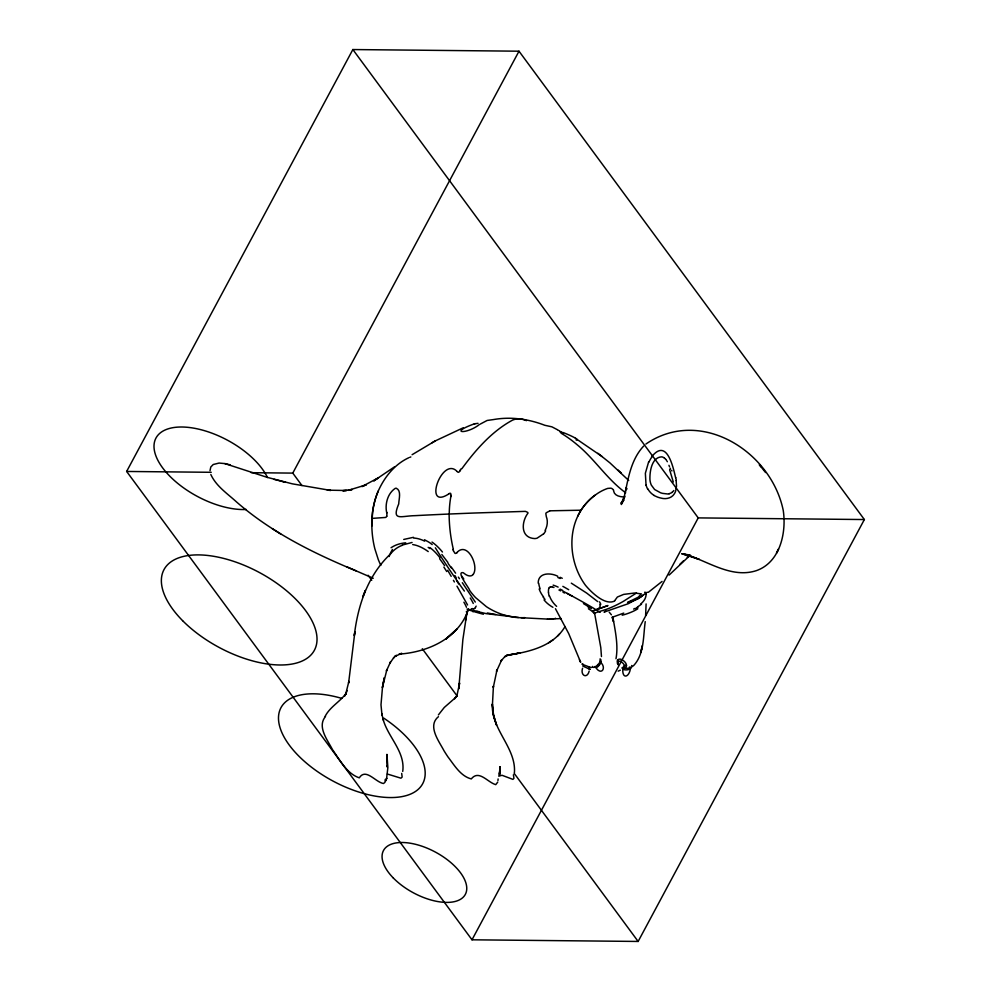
<?xml version="1.0" encoding="UTF-8"?>
<svg xmlns="http://www.w3.org/2000/svg" width="991" height="991" viewBox="0 0 991 991"><rect width="100%" height="100%" fill="white"/><g stroke="black" fill="none" stroke-linecap="round" stroke-linejoin="round"><path stroke-width="1.49" d="M601.463 656.525L600.794 647.618L594.439 612.289M615.993 658.742C618.607 644.893 614.903 629.607 612.859 616.848M499.935 768.669L499.96 766.761L499.365 775.358L499.712 771.531L499.34 773.884M499.873 774.157L499.96 766.761M385.226 779.471L384.991 782.295L383.505 783.509C375.478 782.271 365.815 767.604 359.287 777.836C346.664 773.562 339.764 759.899 332.419 749.518C327.55 739.967 316.872 726.737 325.494 716.518M538.2 583.204C538.026 572.352 550.748 572.55 557.797 576.279M646.095 603.928L645.612 615.646M408.862 457.706C394.752 464.16 384.446 477.105 378.252 491.04A68.082 52.969 87.6 0 0 372.009 518.404L371.811 524.598M514.428 772.695C516.237 747.623 490.879 729.426 492.366 703.994L493.382 714.35L496.553 725.164L493.605 715.675L492.416 705.258L493.431 686.02L493.295 687.432L497.011 669.829L496.479 671.328L501.731 659.845L500.864 661.059L505.162 656.315L504.63 656.76L508.024 655.039L506.389 655.596L520.027 652.908L507.082 655.212C528.352 652.189 553.3 646.615 565.056 626.547M614.779 600.546L617.368 597.028L623.698 594.389L634.537 593.027L641.388 593.882L638.179 597.239L627.563 602.429L629.496 602.268L638.464 598.614L647.234 592.172M450.992 495.5L450.707 493.53A1.821 1.102 -68.4 0 0 450.36 493.283L449.196 493.568M645.24 621.642C643.109 636.42 644.423 654.543 633.224 666.002M590.041 669.321L583.377 666.336L583.389 665.543A1.747 1.387 -65.3 0 0 583.216 664.986L581.94 664.007L583.204 664.255M387.184 765.659L387.072 766.96L386.936 754.349L387.865 767.567L386.564 778.666M402.73 771.432C405.48 751.686 387.778 737.069 383.022 719.045M497.953 780.561L498.114 778.951M629.496 668.999L629.657 668.244A1.685 1.065 71.3 0 1 629.88 667.897L630.375 667.6A5.451 1.796 1 0 0 631.651 665.506M467.12 611.41L462.871 639.567L458.771 688.869L459.601 682.96L456.938 695.67M468.483 609.044C459.006 638.402 427.765 652.214 399.088 654.122L401.714 653.342L394.79 656.463L396.437 655.336L393.464 657.888L393.972 657.405L389.785 663.239L390.516 661.951L386.403 670.932L386.924 669.52L382.377 687.63L384.285 677.757L382.514 687.011L380.99 704.799L381.981 715.093L381.733 713.817L383.467 720.395M465.485 620.564L466.811 613.132M450.855 496.516L450.818 496.702A79.553 61.888 87.6 0 0 449.257 514.032L446.557 514.143A444.649 11.372 -0.6 0 0 414.907 515.667C400.959 515.877 391.383 521.613 398.716 503.936C398.84 499.191 401.714 490.533 396.177 488.191A14.382 5.029 -65.9 0 0 395.037 488.513C387.654 493.53 384.904 503.924 386.626 512.397M625.098 493.27C628.381 476.782 631.663 458.759 643.654 446.074M623.141 501.595L626.287 487.498M476.151 606.12L475.346 607.557M548.754 588.543L548.729 588.666A13.911 10.74 29.1 0 0 548.556 589.633L548.519 589.893A24.825 19.87 -1.8 0 0 548.457 592.717M617.802 662.347A3.976 2.639 42.9 0 1 621.208 661.542L622.001 659.634L620.23 659.151A5.673 3.357 38.7 0 0 618.025 659.709M614.717 600.942C605.315 605.959 591.441 592.432 585.495 585.309C568.14 561.847 566.27 525.626 586.399 503.131A71.166 55.36 87.6 0 1 594.934 495.252M497.742 782.097L495.748 784.637C487.584 782.37 478.95 769.35 471.282 778.914C460.629 776.188 454.361 765.238 448.006 756.975A199.761 99.596 28.2 0 1 443.993 750.732C438.963 741.107 427.121 725.945 438.443 716.679M624.318 496.305L621.159 503.911L623.797 500.145L621.134 502.784L622.782 501.285M389.438 554.985C367.537 576.192 357.763 605.996 354.295 635.553L354.902 631.725L348.597 683.072L348.882 681.387L345.661 694.344L347.147 690.541M594.414 612.797L594.092 613.54M385.97 780.351L386.725 778.121L385.784 780.883M621.431 504.543L624.677 496.045M362.879 596.656L365.369 590.5L363.4 595.356M687.271 554.948L689.389 554.972L681.672 553.709L699.299 559.42L688.522 555.356C710.126 562.727 732.485 578.261 756.183 570.705C779.991 562.554 786.619 532.824 783.249 510.476C771.246 451.289 700.377 406.607 645.897 444.042M386.713 516.348L385.871 517.352A7.544 3.035 -87.7 0 1 385.4 517.463L371.984 518.404M630.313 669.396C628.715 677.621 622.212 679.058 622.769 669.061M648.61 461.967L645.364 473.252L646.045 485.194M468.26 609.911L467.826 610.629M778.443 549.237L776.535 553.015L778.48 549.138M126.637 471.456L352.858 49.55L518.999 51.198L864.363 519.544L638.142 941.45L472.001 939.802L126.637 471.456L211.244 472.298M251.243 472.695L292.779 473.103L518.999 51.198M588.505 668.591L588.964 667.835A1.709 0.991 -71.1 0 1 589.397 667.426L591.825 667.401M472.001 939.802L698.221 517.897L864.363 519.544M345.066 695.149L344.558 696.054L346.032 693.403C340.037 701.826 329.966 706.831 325.11 716.382M457.371 552.061C467.752 541.656 479.136 566.109 473.264 574.322M589.199 671.031C587.217 679.207 580.131 675.552 582.572 668.244M617.554 660.303L617.938 661.084A1.672 1.35 28 0 1 617.988 661.579L617.752 662.31A4.323 2.936 33.7 0 0 617.467 663.648L617.839 662.954A1.648 1.152 -9.8 0 0 617.789 662.508L617.356 661.914A5.451 3.246 35.4 0 1 617.554 660.303L618.012 659.709M392.461 549.46L391.272 551.578A104.489 53.328 36.8 0 0 389.091 556.558M461.806 468.768C475.593 449.976 491.92 431.196 512.743 420.023C517.141 418.202 522.207 418.574 526.444 420.655M438.394 714.907L444.278 707.463L455.166 697.937M651.582 456.863C666.832 437.638 673.013 466.749 675.577 477.563M456.975 552.693L455.451 553.474A2.217 1.325 70.6 0 1 454.696 553.003L453.519 550.761M456.43 696.363L454.51 698.791L457.074 695.571M460.542 470.589L458.883 472.112A1.672 0.867 -44.6 0 1 458.288 472.323L457.161 471.629M498.77 776.188L502.028 775.284L512.892 779.372L513.933 778.356L513.4 774.764M543.44 533.938L537.06 538.2A14.716 12.264 -87.8 0 1 534.607 538.571C520.089 537.779 521.464 521.539 527.992 513.115A2.056 1.697 -61.3 0 0 527.695 512.384L525.676 511.443A9.34 7.755 -64.8 0 0 524.747 511.381L474.466 513.016A445.43 11.384 -0.6 0 0 449.233 514.032M557.549 636.049L559.506 634.005M690.368 555.034L669.074 575.09M679.776 564.436L683.245 561.055M448.428 494.162C422.748 510.452 441.974 455.687 457.062 471.406M643.097 595.046L640.781 596.916M662.062 581.432L648.3 592.345M641.511 604.176L637.324 607.124M624.466 665.977L625.135 665.518A1.685 1.202 -0.7 0 1 625.655 665.357L626.56 665.308M640.582 597.065L628.22 603.717L604.052 612.116L605.848 610.989M394.505 466.848L373.756 480.908L378.512 477.761L361.913 486.569L366.286 484.822L348.151 490.347L352.139 489.542L342.737 490.718L346.577 490.508L327.241 490.161L330.709 490.434L292.308 483.831L267.037 477.303L224.821 463.59L219.11 463.057L213.238 464.506L210.798 466.996L210.005 470.663M636.495 593.002L623.389 601.339A265.687 166.798 -89.4 0 1 618.31 604.089A240.751 151.14 -89.4 0 1 606.158 609.44L594.439 613.095M553.139 639.752L548.556 642.862M412.095 454.708L435.222 440.933L463.255 427.778M480.016 424.222L487.101 420.469L493.419 419.577A222.17 139.483 -89.4 0 1 516.076 418.561L518.974 418.834A250.996 157.569 -89.4 0 1 544.777 425.275L551.913 426.836L557.177 429.586M431.828 442.853L435.222 440.933M479.21 424.681C466.278 434.628 448.353 433.228 474.144 423.925M620.304 670.164L618.173 671.167M634.921 608.437L633.621 609.081M402.259 545.062L412.07 542.473M403.733 539.451L413.482 537.32M630.462 601.004L631.18 600.707M593.336 610.691C596.136 609.985 601.599 608.214 599.877 604.324M409.754 457.334L410.831 456.938M612.983 617.009L612.289 617.257L613.479 621.592L612.24 617.269M613.342 616.873L623.748 613.095M595.764 609.936L607.954 605.538L592.891 610.927M474.949 423.727L478.058 423.343M472.955 608.598L471.258 608.808M553.102 618.917L551.194 619.041M549.708 510.91L546.239 512.781A2.713 2.354 -44.8 0 0 545.83 513.635L546.338 516.707A13.366 9.873 -71.9 0 1 545.1 530.433M561.29 618.57L549.113 619.065M626.746 488.266L626.399 488.674A4.063 1.115 25 0 0 626.869 489.12M550.662 619.053L547.441 619.065M547.119 619.065L521.105 617.703M624.937 496.949C620.713 497.011 614.383 496.057 613.615 490.979A11.508 5.128 10.1 0 0 613.54 490.062M550.401 586.969L549.076 587.663A8.015 6.008 39.9 0 0 548.655 588.493M479.124 611.62L477.253 611.435M518.466 617.455L486.185 613.64L466.972 609.019M387.357 774.021L400.971 778.195L402.148 777.093L401.689 773.414M495.5 614.47L492.49 613.949M490.991 613.677L487.287 612.958M688.497 555.208L683.988 554.242L687.68 555.034M230.147 464.829L224.821 463.59M599.976 658.953L600.385 660.043A1.747 1.61 -21.6 0 0 600.385 660.663L600.657 661.356A3.976 1.425 -44.6 0 1 598.514 665.803M274.148 479.371L285.631 482.344L283.191 481.7M504.915 615.275L513.227 617.096A95.532 74.313 87.6 0 0 524.772 617.628M563.396 432.72L560.262 432.187L561.6 433.501A212.916 133.661 -89.4 0 1 576.96 444.587C594.749 459.081 607.074 479.297 625.693 492.8M576.217 440.14C580.825 439.769 565.911 433.55 564.176 432.993A9.117 3.146 20.7 0 0 563.396 432.596M589.88 667.191L582.894 664.527M373.235 578.273L347.036 566.914M583.204 666.249L583.377 666.336M356.141 570.89C313.614 553.275 271.769 532.625 236.799 502.189C227.633 493.753 216.149 486.247 210.823 474.503M560.175 577.307L562.269 578.286M589.162 668.863L590.017 669.297M424.482 539.748L427.988 541.656A61.219 28.59 66.6 0 1 430.106 542.969L432.187 544.579M654.035 495.512L657.405 497.036A54.208 40.086 -74.8 0 0 660.91 498.064C665.717 499.514 671.687 498.287 674.388 493.741A9.823 6.999 -79.9 0 0 675.577 491.313L676.531 486.209L676.135 480.598M562.999 592.209L564.523 593.027M583.451 603.593L588.518 606.641M571.312 583.154L586.709 593.101L597.672 601.562M557.561 429.821L558.751 430.54M562.083 432.584L561.216 432.051M559.556 431.035L560.386 431.543M272.252 528.637L280.8 534.087M575.461 438.319L602.033 456.504M428.162 547.342L429.921 548.618M590.562 608.003L591.466 608.66M596.57 668.628C601.661 674.995 606.009 668.244 601.438 663.115M664.354 458.04L665.593 459.155M597.883 453.283L609.899 462.859L628.703 480.474M609.23 612.203L611.422 614.804M598.49 665.717L597.449 665.011A5.451 2.019 -44.5 0 0 600.695 659.337M617.74 469.845L621.246 472.967M545.038 599.419L543.192 597.189M665.878 459.477L666.41 460.171M761.038 466.848L759.317 464.68L765.597 472.558M441.837 554.477L447.895 562.43M439.62 558.713L444.612 565.638M352.858 49.55L698.221 517.897M292.779 473.103L301.958 485.565M368.095 575.251L371.761 580.231M422.29 648.733L457.185 696.066M514.143 773.29L638.142 941.45M462.314 582.708L475.296 602.07M451.339 567.125L455.612 573.17M459.477 578.732L458.338 577.109M456.975 586.152L467.554 604.968M447.672 570.308L451.178 576.341M454.398 581.977L453.432 580.33M666.893 460.914L667.339 461.719M555.443 608.697L568.723 633.621L580.676 662.298L579.413 659.783M647.668 489.034L647.185 488.117A18.68 13.948 -79.6 0 1 646.095 485.169M670.089 468.148L670.473 469.09M668.937 465.299L669.507 466.724M669.631 469.746L673.31 482.022M549.15 596.21L548.952 595.418A27.76 22.285 -9.7 0 1 548.556 592.705M386.8 513.127L386.924 515.456A1.871 0.743 -86.1 0 1 386.725 516.373M646.206 593.039L646.293 593.844M380.854 565.316A63.3 49.253 87.6 0 1 378.265 559.506L374.846 548.779A79.305 61.702 87.6 0 1 371.836 526.048L371.811 525.081M371.836 526.048L372.542 512.372A67.103 52.201 87.6 0 1 378.24 491.04M383.802 718.165A80.395 40.074 28.2 0 1 404.068 796.169A80.395 40.074 28.2 0 1 286.288 740.748A80.395 40.074 28.2 0 1 341.734 698.37M246.264 509.473A63.969 31.885 28.2 0 1 161.855 466.798A63.969 31.885 28.2 0 1 188.042 427.356A63.969 31.885 28.2 0 1 267.471 477.526M460.988 468.892A10.059 3.667 -47.6 0 1 459.874 470.452M448.626 493.952A5.5 3.431 -70.7 0 1 449.196 493.543M451.178 495.438A7.172 3.989 -72 0 1 451.041 496.491M453.345 549.361A123.937 96.424 87.6 0 1 449.121 514.032M386.701 512.236A7.73 2.7 -86.9 0 1 386.874 512.954M474.156 424.049A8.845 2.118 -15.2 0 1 474.912 423.851M581.048 510.154A68.057 52.944 87.6 0 1 594.959 495.302A65.505 50.962 87.6 0 1 607.718 488.402L610.778 488.179A2.23 1.078 11.2 0 1 611.608 488.414A3.952 1.709 14 0 1 613.169 489.752M577.654 516.361A56.177 43.703 87.6 0 1 581.085 510.204L551.095 510.786A10.554 9.08 -43.6 0 0 549.708 510.873M545.657 530.829A14.357 11.012 -73.1 0 1 543.514 534.05M669.198 493.865A14.407 10.889 -77.5 0 1 668.107 494.026L662.632 493.382A53.725 40.173 -71.9 0 1 660.576 492.775L654.593 489.504L651.322 485.095A15.608 11.904 -78.3 0 1 649.947 479.793C649.601 471.84 651.62 457.074 661.889 456.851A8.634 6.367 -15.9 0 1 664.391 458.015M672.133 492.366A10.653 7.519 -65.3 0 1 669.222 493.617M671.663 470.378A80.358 43.096 -88.3 0 1 671.898 470.973M673.806 490.52A5.587 3.295 -59.7 0 1 672.133 492.254M654.085 495.376A24.007 17.479 -83.3 0 1 647.792 488.885M648.907 462.116A29.272 27.005 -73.5 0 1 651.83 457.062M675.726 477.451A41.337 24.577 -83.8 0 1 676.296 480.511M554.799 618.657A13.515 1.994 -13.8 0 1 555.567 618.273M645.042 592.048A38.637 18.247 -16.1 0 1 644.658 592.469M640.657 604.027A33.471 15.187 -8.5 0 0 645.327 598.044A49.723 22.434 -13.1 0 0 646.157 593.869M637.931 607.198A23.239 7.817 -16.7 0 1 635.479 608.573M637.845 608.771A16.277 4.162 -19.4 0 1 622.187 615.2M630.722 667.723A5.351 2.019 1.2 0 1 622.484 667.488M629.681 669.061A3.976 1.784 -4.2 0 1 625.705 669.904A3.976 1.784 -4.2 0 1 622.744 668.727M629.359 667.042A3.989 1.301 0.4 0 1 629.632 669.049M623.104 668.677A4.014 1.412 1.2 0 1 623.228 667.401M618.136 664.788A4.014 2.267 40 0 1 617.69 663.71M618.111 663.326A5.438 2.911 38.1 0 1 617.492 661.951M622.831 667.488A5.339 3.084 41.8 0 0 626.448 665.258A5.451 3.072 38 0 0 622.001 659.771M624.231 665.89A3.976 2.614 46.2 0 1 621.902 668.045M621.171 661.951A3.976 2.267 37.3 0 1 624.392 665.94M567.174 593.386A33.471 1.375 28.8 0 1 600.199 612.351M587.601 606.529A23.239 4.707 23.9 0 1 589.608 607.817M588.406 608.784A16.277 4.373 19.9 0 1 593.312 612.549M556.62 606.368A36.432 27.748 -1.6 0 1 549.571 596.124M550.377 586.907A9.6 5.946 47.8 0 1 550.785 586.945M550.711 586.734A12.437 7.841 49.2 0 1 552.557 587.13M552.879 587.143A14.431 7.866 42 0 1 553.932 587.502M553.127 585.124A36.729 18.445 39.6 0 1 558.144 587.106M558.936 590.004A53.675 16.859 33.2 0 1 560.671 590.884M560.088 589.112A48.262 14.692 32.9 0 1 562.591 590.388M563.037 591.181A49.723 5.5 29.8 0 1 572.265 596.248M562.851 586.362A51.718 12.821 31.3 0 1 568.723 589.719M557.834 577.505A46.676 25.555 35.7 0 1 560.113 578.509M540.182 588.865A32.121 23.685 16.8 0 1 538.72 583.241M543.601 596.978A41.498 32.158 -8 0 1 539.154 588.976M552.916 607.297A36.754 27.822 -5.6 0 1 544.034 599.914M599.406 601.822A23.685 7.47 17 0 1 600.719 604.547M598.601 665.89A3.976 1.548 -54.5 0 1 595.17 666.41M597.561 665.234A5.339 2.155 -47.2 0 1 592.556 666.41M600.112 661.022A3.976 1.387 -53.3 0 1 600.645 661.369M453.321 550.81A8.857 5.958 70.4 0 1 452.949 549.448M457.408 552.123A8.931 5.228 71.9 0 1 457 552.743M473.302 574.371A12.425 6.912 59 0 1 463.961 573.244A8.473 4.398 55.9 0 0 463.169 572.687C455.389 571.101 470.527 589.707 469.437 590.116A70.126 54.555 87.6 0 0 475.593 597.623L486.432 606.703A98.382 76.53 87.6 0 0 504.915 615.25M483.447 614.222A13.255 0.904 16.7 0 1 469.573 610.159M477.389 611.608A8.56 1.4 8.3 0 1 475.891 611.41M391.073 547.738A106.025 51.73 49.6 0 1 405.74 542.833M413.705 538.063A68.726 32.802 66.5 0 1 424.681 541.16M432.002 542.065A47.097 22 66.6 0 1 442.457 552.012M448.081 563.47A68.577 8.845 55.6 0 1 451.363 567.954M464.37 591.082A55.36 3.357 55.5 0 1 435.359 547.8M463.788 579.004A59.559 8.981 55.5 0 1 461.732 576.081M470.242 598.019A38.575 6.454 47.5 0 1 473.264 603.469M475.457 607.632A70.72 14.989 35.3 0 1 473.611 609.093M474.268 610.828A94.863 19.176 32.3 0 1 472.893 611.744M389.996 554.626A99.41 50.727 58.4 0 1 402.383 545.273M412.69 544.567A59.46 29.705 63.7 0 1 428.223 551.578M429.871 547.552A42.563 20.229 66.3 0 1 439.954 557.772M443.869 567.125A58.791 23.648 62.7 0 1 446.73 571.547M456.306 578.05A54.74 6.206 60.5 0 1 454.894 575.536M458.722 583.934A53.923 19.87 60.7 0 1 456.529 580.317M463.887 602.231A35.131 6.801 46.3 0 1 466.451 607.26M467.851 610.654A63.325 14.927 37.1 0 1 466.278 611.769M642.168 646.479L640.731 652.549L642.317 645.847L642.168 646.479M456.603 629.322L445.925 639.108L456.603 629.322M689.364 555.666L687.221 557.202L689.34 555.765M393.093 877.766A46.441 23.152 28.2 0 0 464.767 895.331A46.441 23.152 28.2 0 0 415.34 844.258A46.441 23.152 28.2 0 0 393.093 877.766M182.592 620.651A85.313 42.526 28.2 0 0 313.763 651.335A85.313 42.526 28.2 0 0 221.228 557.822A85.313 42.526 28.2 0 0 182.592 620.651"/></g></svg>
